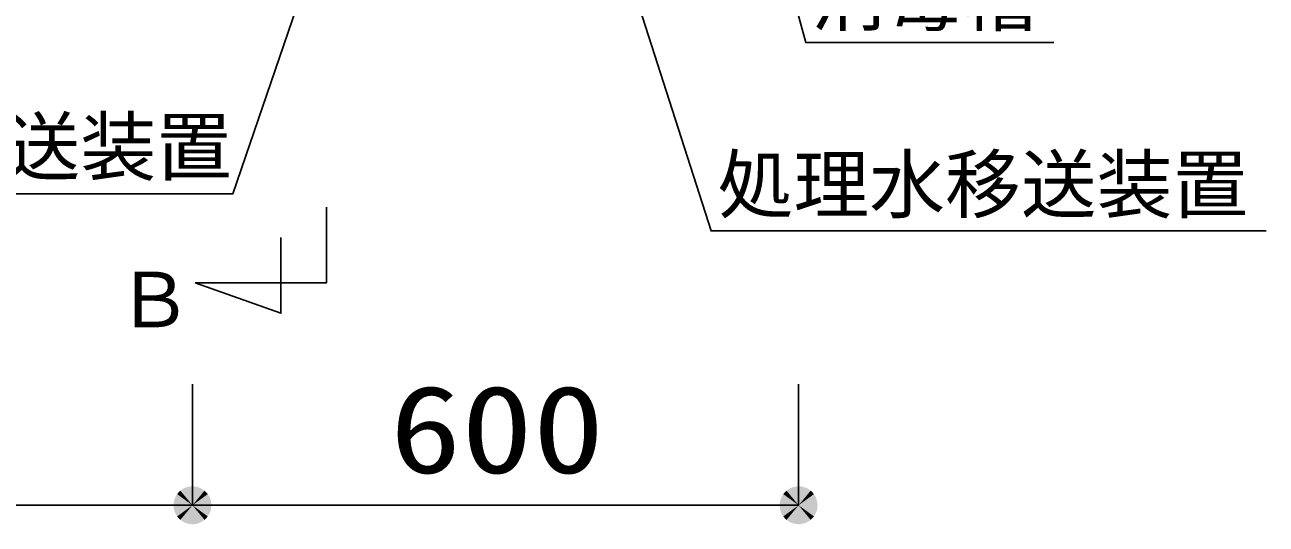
# Model space of a CAD drawing. Units: millimetres, scale not verified. Extents: x -8093 to 8093, y -5792 to 5792.
# Drawn here: x -5044 to -3815, y -150 to 344 of the extents above; entities that cross this region are included whole.
import ezdxf
from ezdxf.enums import TextEntityAlignment as Align

# ---------------------------------------------------------------- set-up
doc = ezdxf.new("R2010")
doc.units = ezdxf.units.MM
doc.header["$LTSCALE"] = 30
doc.layers.add('0-1_00クル-フ-0躯体', color=3, linetype='Continuous', lineweight=25)
doc.layers.add('0-3_00クル-フ-6寸法', color=132, linetype='Continuous', lineweight=25)
doc.styles.add('ＭＳ ゴシック', font='')
doc.styles.get('ＭＳ ゴシック').set_extended_font_data('MS Gothic')

msp = doc.modelspace()

# ---------------------------------------------------------------- linework, layer by layer
at = {"layer": '0-1_00クル-フ-0躯体', "color": 4}
for p, q in [((-4262.82, 326.7), (-4025.42, 326.7)), ((-4846.07, 176.83), (-5371.92, 176.83)), ((-4356.51, 140.22), (-3815.09, 140.22))]:
    msp.add_line(p, q, dxfattribs=at)
for points in [[(-4430.18, 907.42), (-4270.82, 326.7), (-4262.82, 326.7)], [(-4571.01, 783.02), (-4364.51, 140.22), (-4356.51, 140.22)], [(-4645.01, 741.02), (-4838.07, 176.83), (-4846.07, 176.83)]]:
    msp.add_lwpolyline(points, dxfattribs=at)
at = {"layer": '0-1_00クル-フ-0躯体'}
for points in [[(-4875.27, 88.63), (-4745.27, 88.63), (-4745.27, 163.63)], [(-4790.27, 133.63), (-4790.27, 58.63), (-4875.27, 88.63)]]:
    msp.add_lwpolyline(points, dxfattribs=at)
at = {"layer": '0-3_00クル-フ-6寸法', "color": 4}
for p, q in [((-4877.91, -11.35), (-4877.91, -131.35)), ((-4877.91, -11.35), (-4877.91, -131.35)), ((-4277.91, -11.35), (-4277.91, -131.35)), ((-6077.91, -131.35), (-4877.91, -131.35)), ((-4877.91, -131.35), (-4277.91, -131.35))]:
    msp.add_line(p, q, dxfattribs=at)
at = {"layer": '0-3_00クル-フ-6寸法'}
for points in [[(-4877.91, -131.35), (-4895.35, -124.45), (-4894.34, -122.32)], [(-4877.91, -131.35), (-4895.35, -124.45), (-4894.34, -122.32)], [(-4877.91, -131.35), (-4894.34, -122.32), (-4893.08, -120.33)], [(-4877.91, -131.35), (-4894.34, -122.32), (-4893.08, -120.33)], [(-4877.91, -131.35), (-4893.08, -120.33), (-4891.58, -118.51)], [(-4877.91, -131.35), (-4893.08, -120.33), (-4891.58, -118.51)], [(-4877.91, -131.35), (-4891.58, -118.51), (-4889.86, -116.9)], [(-4877.91, -131.35), (-4891.58, -118.51), (-4889.86, -116.9)], [(-4877.91, -131.35), (-4889.86, -116.9), (-4887.96, -115.52)], [(-4877.91, -131.35), (-4889.86, -116.9), (-4887.96, -115.52)], [(-4877.91, -131.35), (-4887.96, -115.52), (-4885.9, -114.38)], [(-4877.91, -131.35), (-4887.96, -115.52), (-4885.9, -114.38)], [(-4877.91, -131.35), (-4885.9, -114.38), (-4883.71, -113.52)], [(-4877.91, -131.35), (-4885.9, -114.38), (-4883.71, -113.52)], [(-4877.91, -131.35), (-4883.71, -113.52), (-4881.43, -112.93)], [(-4877.91, -131.35), (-4883.71, -113.52), (-4881.43, -112.93)], [(-4877.91, -131.35), (-4881.43, -112.93), (-4879.09, -112.64)], [(-4877.91, -131.35), (-4881.43, -112.93), (-4879.09, -112.64)], [(-4877.91, -131.35), (-4879.09, -112.64), (-4876.74, -112.64)], [(-4877.91, -131.35), (-4879.09, -112.64), (-4876.74, -112.64)], [(-4877.91, -131.35), (-4876.74, -112.64), (-4874.4, -112.93)], [(-4877.91, -131.35), (-4876.74, -112.64), (-4874.4, -112.93)], [(-4877.91, -131.35), (-4874.4, -112.93), (-4872.12, -113.52)], [(-4877.91, -131.35), (-4874.4, -112.93), (-4872.12, -113.52)], [(-4877.91, -131.35), (-4872.12, -113.52), (-4869.93, -114.38)], [(-4877.91, -131.35), (-4872.12, -113.52), (-4869.93, -114.38)], [(-4877.91, -131.35), (-4869.93, -114.38), (-4867.87, -115.52)], [(-4877.91, -131.35), (-4869.93, -114.38), (-4867.87, -115.52)], [(-4877.91, -131.35), (-4867.87, -115.52), (-4865.96, -116.9)], [(-4877.91, -131.35), (-4867.87, -115.52), (-4865.96, -116.9)], [(-4877.91, -131.35), (-4865.96, -116.9), (-4864.24, -118.51)], [(-4877.91, -131.35), (-4865.96, -116.9), (-4864.24, -118.51)], [(-4877.91, -131.35), (-4864.24, -118.51), (-4862.74, -120.33)], [(-4877.91, -131.35), (-4864.24, -118.51), (-4862.74, -120.33)], [(-4877.91, -131.35), (-4862.74, -120.33), (-4861.48, -122.32)], [(-4877.91, -131.35), (-4862.74, -120.33), (-4861.48, -122.32)], [(-4877.91, -131.35), (-4861.48, -122.32), (-4860.48, -124.45)], [(-4877.91, -131.35), (-4861.48, -122.32), (-4860.48, -124.45)], [(-4277.91, -131.35), (-4295.35, -124.45), (-4294.34, -122.32)], [(-4277.91, -131.35), (-4294.34, -122.32), (-4293.08, -120.33)], [(-4277.91, -131.35), (-4293.08, -120.33), (-4291.58, -118.51)], [(-4277.91, -131.35), (-4291.58, -118.51), (-4289.86, -116.9)], [(-4277.91, -131.35), (-4289.86, -116.9), (-4287.96, -115.52)], [(-4277.91, -131.35), (-4287.96, -115.52), (-4285.9, -114.38)], [(-4277.91, -131.35), (-4285.9, -114.38), (-4283.71, -113.52)], [(-4277.91, -131.35), (-4283.71, -113.52), (-4281.43, -112.93)], [(-4277.91, -131.35), (-4281.43, -112.93), (-4279.09, -112.64)], [(-4277.91, -131.35), (-4279.09, -112.64), (-4276.74, -112.64)], [(-4277.91, -131.35), (-4276.74, -112.64), (-4274.4, -112.93)], [(-4277.91, -131.35), (-4274.4, -112.93), (-4272.12, -113.52)], [(-4277.91, -131.35), (-4272.12, -113.52), (-4269.93, -114.38)], [(-4277.91, -131.35), (-4269.93, -114.38), (-4267.87, -115.52)], [(-4277.91, -131.35), (-4267.87, -115.52), (-4265.96, -116.9)], [(-4277.91, -131.35), (-4265.96, -116.9), (-4264.24, -118.51)], [(-4277.91, -131.35), (-4264.24, -118.51), (-4262.74, -120.33)], [(-4277.91, -131.35), (-4262.74, -120.33), (-4261.48, -122.32)], [(-4277.91, -131.35), (-4261.48, -122.32), (-4260.48, -124.45)], [(-4877.91, -131.35), (-4896.66, -131.35), (-4896.52, -129)], [(-4877.91, -131.35), (-4896.66, -131.35), (-4896.52, -129)], [(-4877.91, -131.35), (-4896.52, -133.7), (-4896.66, -131.35)], [(-4877.91, -131.35), (-4896.52, -133.7), (-4896.66, -131.35)], [(-4877.91, -131.35), (-4896.52, -129), (-4896.07, -126.69)], [(-4877.91, -131.35), (-4896.52, -129), (-4896.07, -126.69)], [(-4877.91, -131.35), (-4896.07, -136.01), (-4896.52, -133.7)], [(-4877.91, -131.35), (-4896.07, -136.01), (-4896.52, -133.7)], [(-4877.91, -131.35), (-4896.07, -126.69), (-4895.35, -124.45)], [(-4877.91, -131.35), (-4896.07, -126.69), (-4895.35, -124.45)], [(-4877.91, -131.35), (-4895.35, -138.25), (-4896.07, -136.01)], [(-4877.91, -131.35), (-4895.35, -138.25), (-4896.07, -136.01)], [(-4877.91, -131.35), (-4894.34, -140.38), (-4895.35, -138.25)], [(-4877.91, -131.35), (-4894.34, -140.38), (-4895.35, -138.25)], [(-4877.91, -131.35), (-4893.08, -142.37), (-4894.34, -140.38)], [(-4877.91, -131.35), (-4893.08, -142.37), (-4894.34, -140.38)], [(-4877.91, -131.35), (-4891.58, -144.19), (-4893.08, -142.37)], [(-4877.91, -131.35), (-4891.58, -144.19), (-4893.08, -142.37)], [(-4877.91, -131.35), (-4889.86, -145.8), (-4891.58, -144.19)], [(-4877.91, -131.35), (-4889.86, -145.8), (-4891.58, -144.19)], [(-4877.91, -131.35), (-4887.96, -147.18), (-4889.86, -145.8)], [(-4877.91, -131.35), (-4887.96, -147.18), (-4889.86, -145.8)], [(-4877.91, -131.35), (-4885.9, -148.32), (-4887.96, -147.18)], [(-4877.91, -131.35), (-4885.9, -148.32), (-4887.96, -147.18)], [(-4877.91, -131.35), (-4883.71, -149.18), (-4885.9, -148.32)], [(-4877.91, -131.35), (-4883.71, -149.18), (-4885.9, -148.32)], [(-4877.91, -131.35), (-4881.43, -149.77), (-4883.71, -149.18)], [(-4877.91, -131.35), (-4881.43, -149.77), (-4883.71, -149.18)], [(-4877.91, -131.35), (-4879.09, -150.06), (-4881.43, -149.77)], [(-4877.91, -131.35), (-4879.09, -150.06), (-4881.43, -149.77)], [(-4877.91, -131.35), (-4876.74, -150.06), (-4879.09, -150.06)], [(-4877.91, -131.35), (-4876.74, -150.06), (-4879.09, -150.06)], [(-4877.91, -131.35), (-4860.48, -124.45), (-4859.75, -126.69)], [(-4877.91, -131.35), (-4860.48, -124.45), (-4859.75, -126.69)], [(-4877.91, -131.35), (-4859.75, -126.69), (-4859.31, -129)], [(-4877.91, -131.35), (-4859.75, -126.69), (-4859.31, -129)], [(-4877.91, -131.35), (-4859.31, -129), (-4859.16, -131.35)], [(-4877.91, -131.35), (-4859.31, -129), (-4859.16, -131.35)], [(-4877.91, -131.35), (-4874.4, -149.77), (-4876.74, -150.06)], [(-4877.91, -131.35), (-4872.12, -149.18), (-4874.4, -149.77)], [(-4877.91, -131.35), (-4869.93, -148.32), (-4872.12, -149.18)], [(-4877.91, -131.35), (-4867.87, -147.18), (-4869.93, -148.32)], [(-4877.91, -131.35), (-4865.96, -145.8), (-4867.87, -147.18)], [(-4877.91, -131.35), (-4864.24, -144.19), (-4865.96, -145.8)], [(-4877.91, -131.35), (-4862.74, -142.37), (-4864.24, -144.19)], [(-4877.91, -131.35), (-4861.48, -140.38), (-4862.74, -142.37)], [(-4877.91, -131.35), (-4860.48, -138.25), (-4861.48, -140.38)], [(-4877.91, -131.35), (-4859.75, -136.01), (-4860.48, -138.25)], [(-4877.91, -131.35), (-4859.31, -133.7), (-4859.75, -136.01)], [(-4877.91, -131.35), (-4859.16, -131.35), (-4859.31, -133.7)], [(-4877.91, -131.35), (-4874.4, -149.77), (-4876.74, -150.06)], [(-4877.91, -131.35), (-4872.12, -149.18), (-4874.4, -149.77)], [(-4877.91, -131.35), (-4869.93, -148.32), (-4872.12, -149.18)], [(-4877.91, -131.35), (-4867.87, -147.18), (-4869.93, -148.32)], [(-4877.91, -131.35), (-4865.96, -145.8), (-4867.87, -147.18)], [(-4877.91, -131.35), (-4864.24, -144.19), (-4865.96, -145.8)], [(-4877.91, -131.35), (-4862.74, -142.37), (-4864.24, -144.19)], [(-4877.91, -131.35), (-4861.48, -140.38), (-4862.74, -142.37)], [(-4877.91, -131.35), (-4860.48, -138.25), (-4861.48, -140.38)], [(-4877.91, -131.35), (-4859.75, -136.01), (-4860.48, -138.25)], [(-4877.91, -131.35), (-4859.31, -133.7), (-4859.75, -136.01)], [(-4877.91, -131.35), (-4859.16, -131.35), (-4859.31, -133.7)], [(-4277.91, -131.35), (-4296.66, -131.35), (-4296.52, -129)], [(-4277.91, -131.35), (-4296.52, -133.7), (-4296.66, -131.35)], [(-4277.91, -131.35), (-4296.52, -129), (-4296.07, -126.69)], [(-4277.91, -131.35), (-4296.07, -136.01), (-4296.52, -133.7)], [(-4277.91, -131.35), (-4296.07, -126.69), (-4295.35, -124.45)], [(-4277.91, -131.35), (-4295.35, -138.25), (-4296.07, -136.01)], [(-4277.91, -131.35), (-4294.34, -140.38), (-4295.35, -138.25)], [(-4277.91, -131.35), (-4293.08, -142.37), (-4294.34, -140.38)], [(-4277.91, -131.35), (-4291.58, -144.19), (-4293.08, -142.37)], [(-4277.91, -131.35), (-4289.86, -145.8), (-4291.58, -144.19)], [(-4277.91, -131.35), (-4287.96, -147.18), (-4289.86, -145.8)], [(-4277.91, -131.35), (-4285.9, -148.32), (-4287.96, -147.18)], [(-4277.91, -131.35), (-4283.71, -149.18), (-4285.9, -148.32)], [(-4277.91, -131.35), (-4281.43, -149.77), (-4283.71, -149.18)], [(-4277.91, -131.35), (-4279.09, -150.06), (-4281.43, -149.77)], [(-4277.91, -131.35), (-4276.74, -150.06), (-4279.09, -150.06)], [(-4277.91, -131.35), (-4260.48, -124.45), (-4259.75, -126.69)], [(-4277.91, -131.35), (-4259.75, -126.69), (-4259.31, -129)], [(-4277.91, -131.35), (-4259.31, -129), (-4259.16, -131.35)], [(-4277.91, -131.35), (-4274.4, -149.77), (-4276.74, -150.06)], [(-4277.91, -131.35), (-4272.12, -149.18), (-4274.4, -149.77)], [(-4277.91, -131.35), (-4269.93, -148.32), (-4272.12, -149.18)], [(-4277.91, -131.35), (-4267.87, -147.18), (-4269.93, -148.32)], [(-4277.91, -131.35), (-4265.96, -145.8), (-4267.87, -147.18)], [(-4277.91, -131.35), (-4264.24, -144.19), (-4265.96, -145.8)], [(-4277.91, -131.35), (-4262.74, -142.37), (-4264.24, -144.19)], [(-4277.91, -131.35), (-4261.48, -140.38), (-4262.74, -142.37)], [(-4277.91, -131.35), (-4260.48, -138.25), (-4261.48, -140.38)], [(-4277.91, -131.35), (-4259.75, -136.01), (-4260.48, -138.25)], [(-4277.91, -131.35), (-4259.31, -133.7), (-4259.75, -136.01)], [(-4277.91, -131.35), (-4259.16, -131.35), (-4259.31, -133.7)]]:
    msp.add_solid(points, dxfattribs=at)

# ---------------------------------------------------------------- texts
at = {"layer": '0-1_00クル-フ-0躯体', "color": 4, "style": 'ＭＳ ゴシック'}
for s, p in [('消毒槽', (-4265.46, 327.38)), ('循環水移送装置', (-5363.92, 179.48)), ('処理水移送装置', (-4357.99, 142.19)), ('Ｂ', (-4953.05, 28.23))]:
    msp.add_text(s, height=54.99, dxfattribs=at).set_placement(p, align=Align.BOTTOM_LEFT)
at = {"layer": '0-3_00クル-フ-6寸法', "color": 3, "style": 'ＭＳ ゴシック', "width": 1.2}
msp.add_text('600', height=86.66, dxfattribs=at).set_placement((-4682.48, -125.5), align=Align.BOTTOM_LEFT)

doc.saveas('drawing.dxf')
